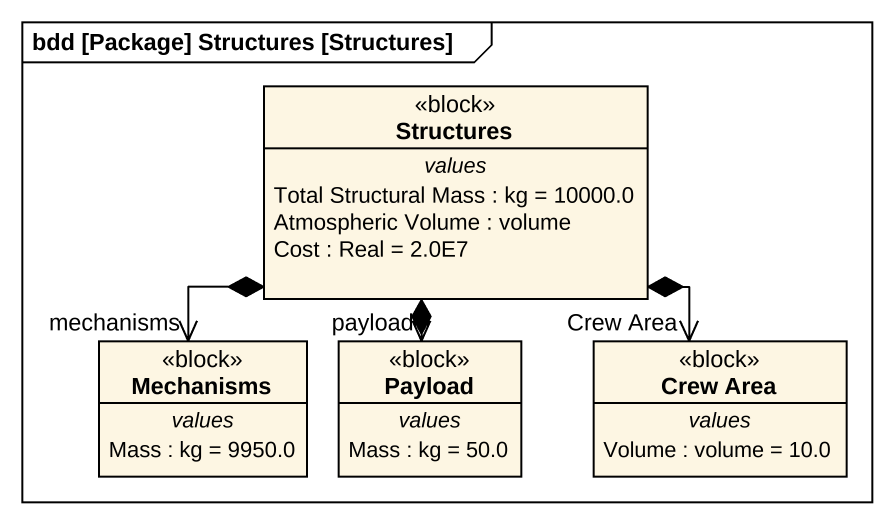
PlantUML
@startuml
mainframe bdd [Package] Structures [Structures]
hide circle
hide empty members
class Structures <<block>> {
  -- values --
  Total Structural Mass : kg = 10000.0
  Atmospheric Volume : volume
  Cost : Real = 2.0E7
}
class Mechanisms <<block>> {
  -- values --
  Mass : kg = 9950.0
}
class Payload <<block>> {
  -- values --
  Mass : kg = 50.0
}
class "Crew Area" as Crew_Area <<block>> {
  -- values --
  Volume : volume = 10.0
}
Structures *--> "mechanisms" Mechanisms
Structures *--> "payload" Payload
Structures *--> "Crew Area" Crew_Area
@enduml
